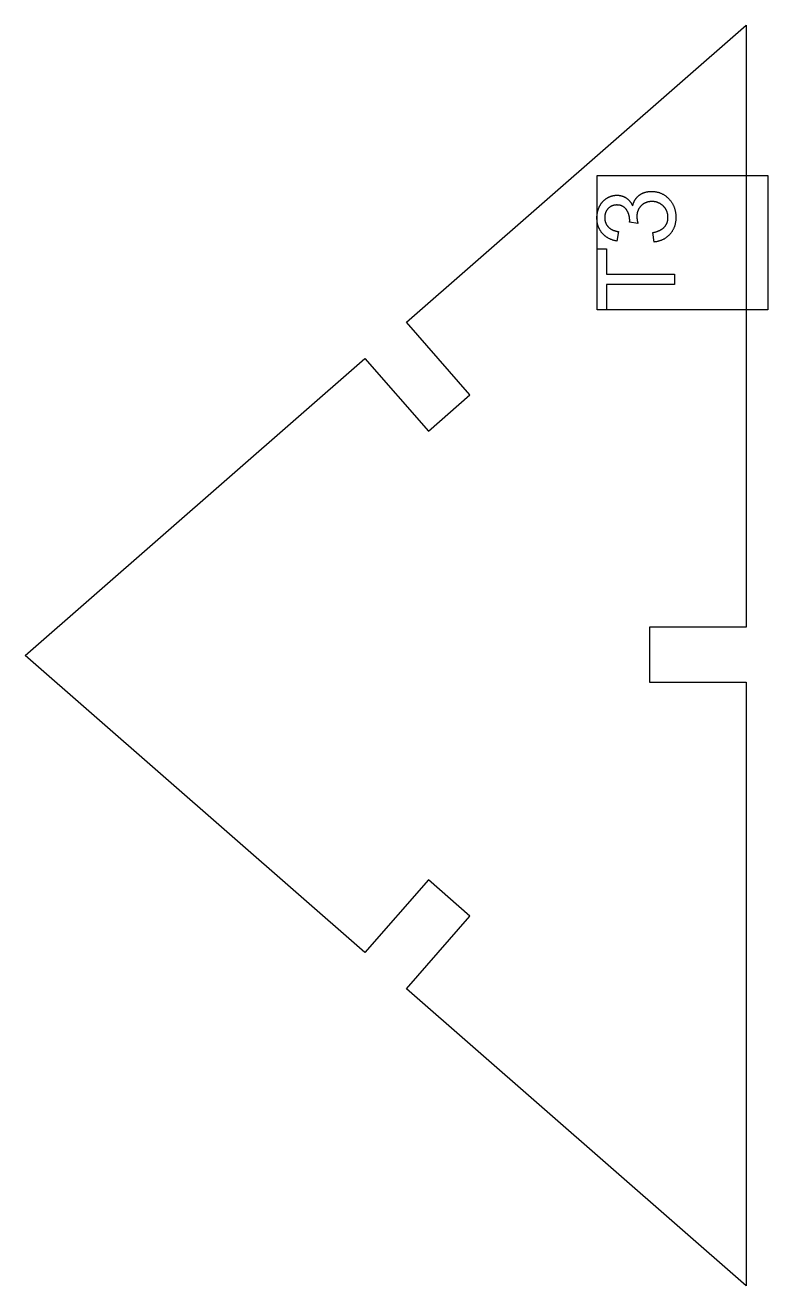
# Model space of a CAD drawing. Header units: millimetres. Extents: x -31.5 to 7, y -32.6 to 32.6.
import ezdxf

# ---------------------------------------------------------------- set-up
doc = ezdxf.new("R2010")
doc.units = ezdxf.units.MM
doc.layers.get('0').update_dxf_attribs({"linetype": 'CONTINUOUS'})

msp = doc.modelspace()

# ---------------------------------------------------------------- linework, layer by layer
for p, q in [((0.277, 22.375), (-0.154, 22.43)), ((-0.721, 21.947), (-0.808, 21.456)), ((1.115, 21.407), (1.05, 21.898)), ((-1.829, 17.89), (-1.829, 21.06)), ((-1.829, 21.06), (-1.357, 21.06)), ((-1.357, 21.06), (-1.357, 19.737)), ((-1.357, 19.737), (2.171, 19.737)), ((2.171, 19.737), (2.171, 19.207)), ((2.171, 19.207), (-1.357, 19.207)), ((-1.357, 19.207), (-1.357, 17.89)), ((-1.357, 17.89), (-1.829, 17.89))]:
    msp.add_line(p, q)
for points in [[(-13.863, 15.379), (-10.572, 11.614), (-8.426, 13.489), (-11.717, 17.254), (5.879, 32.633), (5.879, 1.475), (0.878, 1.475), (0.878, -1.375), (5.879, -1.375), (5.879, -32.633), (-11.717, -17.254), (-8.426, -13.489), (-10.572, -11.614), (-13.863, -15.379), (-31.458, 0)], [(7.004, 24.856), (7.004, 17.89), (-1.829, 17.89), (-1.829, 24.856)]]:
    msp.add_lwpolyline(points, close=True)
for points in [[(-1.705, 23.262), (-1.564, 23.538), (-1.321, 23.684)], [(-1.321, 23.684), (-1.079, 23.83), (-0.806, 23.83)], [(-0.806, 23.83), (-0.547, 23.83), (-0.334, 23.69)], [(-0.334, 23.69), (-0.121, 23.551), (0.005, 23.278)], [(0.005, 23.278), (0.087, 23.633), (0.344, 23.83)], [(0.344, 23.83), (0.602, 24.026), (0.99, 24.026)], [(1.001, 23.505), (0.662, 23.505), (0.443, 23.284)], [(0.99, 24.026), (1.514, 24.026), (1.878, 23.644)], [(1.595, 23.266), (1.355, 23.505), (1.001, 23.505)], [(1.878, 23.644), (2.242, 23.262), (2.242, 22.678)], [(-1.845, 22.659), (-1.845, 22.986), (-1.705, 23.262)], [(-1.264, 23.142), (-1.441, 22.959), (-1.441, 22.67)], [(-0.817, 23.325), (-1.087, 23.325), (-1.264, 23.142)], [(-0.312, 23.074), (-0.476, 23.325), (-0.817, 23.325)], [(-0.148, 22.509), (-0.148, 22.823), (-0.312, 23.074)], [(0.443, 23.284), (0.223, 23.063), (0.223, 22.722)], [(1.835, 22.681), (1.835, 23.027), (1.595, 23.266)], [(-1.574, 21.865), (-1.845, 22.184), (-1.845, 22.659)], [(-1.441, 22.67), (-1.441, 22.383), (-1.261, 22.192)], [(-1.261, 22.192), (-1.081, 22.001), (-0.721, 21.947)], [(-0.154, 22.43), (-0.148, 22.479), (-0.148, 22.509)], [(0.223, 22.722), (0.223, 22.583), (0.277, 22.375)], [(1.651, 22.186), (1.835, 22.389), (1.835, 22.681)], [(2.242, 22.678), (2.242, 22.152), (1.928, 21.804)], [(-0.808, 21.456), (-1.302, 21.546), (-1.574, 21.865)], [(1.05, 21.898), (1.467, 21.982), (1.651, 22.186)], [(1.928, 21.804), (1.614, 21.456), (1.115, 21.407)]]:
    msp.add_open_spline(points, degree=2)

doc.saveas('drawing.dxf')
